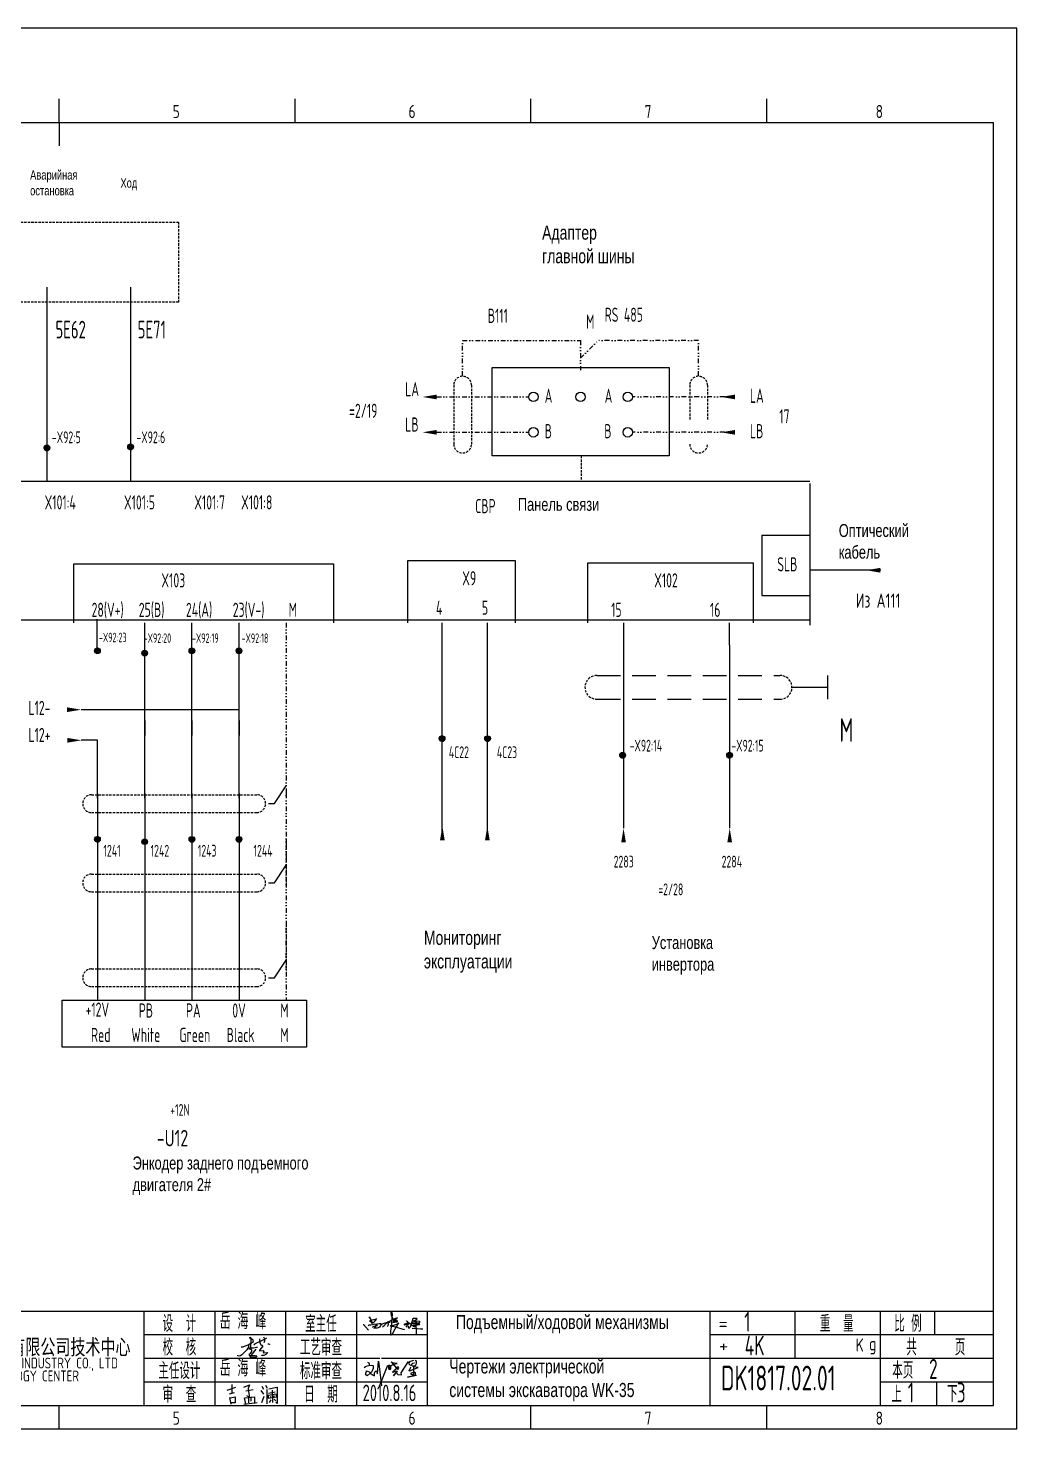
# Model space of a CAD drawing. Extents: x -2695 to 6320, y -2108 to 2608.
# Drawn here: x 688.6 to 898.2, y 120.6 to 417.6 of the extents above; entities that cross this region are included whole.
import ezdxf
from ezdxf.enums import TextEntityAlignment as Align

# ---------------------------------------------------------------- set-up
doc = ezdxf.new("R2010")
doc.units = 0
doc.header["$LTSCALE"] = 2
for name, pattern in [('DASHED2', [0.375, 0.25, -0.125]), ('DIVIDE', [1.25, 0.5, -0.25, 0, -0.25, 0, -0.25]), ('HIDDEN', [0.375, 0.25, -0.125])]:
    doc.linetypes.add(name, pattern=pattern)
doc.layers.get('0').update_dxf_attribs({"linetype": 'CONTINUOUS'})
for name, color, linetype in [('01', 7, 'CONTINUOUS'), ('11', 3, 'CONTINUOUS'), ('CONTINUOUS', 7, 'CONTINUOUS'), ('DASHED', 2, 'DASHED2'), ('DIVIDE', 1, 'DIVIDE')]:
    doc.layers.add(name, color=color, linetype=linetype)
doc.styles.add('ROMAN', font='ROMANC.shx', dxfattribs={"width": 0.7, "height": 0.7})
doc.styles.add('ROMANS', font='romans', dxfattribs={"width": 0.67, "bigfont": 'hzlib'})
doc.styles.get("Standard").update_dxf_attribs({"font": 'isocp.shx', "width": 0.707, "bigfont": 'dfst.shx'})

# ---------------------------------------------------------------- blocks, each defined once
blk = doc.blocks.new('A$C5BE500A0')
for p, q in [((15.3, 41.2), (22.2, 26.1)), ((15.3, 40.1), (15.3, 41.2)), ((15.4, 37.7), (15.3, 40.1)), ((15.4, 32.4), (21, 34.6)), ((15.5, 31.8), (15.4, 32.4)), ((21, 34.6), (24.5, 35.1)), ((24.5, 35.1), (28.2, 35.6)), ((29.4, 34), (26.8, 30.7)), ((28.2, 35.6), (30.2, 36.8)), ((30.2, 38), (29.4, 34)), ((30.2, 36.8), (30.2, 38)), ((59.1, 30.4), (64.7, 33.7)), ((64.4, 48.9), (64.5, 51.6)), ((65.3, 44.3), (64.4, 48.9)), ((64.5, 51.6), (65.9, 52.2)), ((67.1, 48.5), (64.5, 17.9)), ((64.7, 33.7), (72, 37.3)), ((67.5, 39.5), (65.3, 44.3)), ((65.9, 52.2), (66.5, 51.5)), ((66.5, 51.5), (67.1, 48.5)), ((70.3, 36.3), (67.5, 39.5)), ((69.9, 34.1), (69.7, 33.3)), ((69.7, 33.3), (71.9, 33.6)), ((74.6, 36.5), (69.9, 34.1)), ((73.8, 32.8), (70.3, 36.3)), ((71.9, 33.6), (75.3, 34.2)), ((72, 37.3), (77.8, 39)), ((77.7, 30.8), (73.8, 32.8)), ((79.7, 39.2), (74.6, 36.5)), ((76.7, 32.6), (74.8, 31.8)), ((75.3, 34.2), (77, 34.5)), ((77.7, 33.5), (76.7, 32.6)), ((77, 34.5), (78, 34.1)), ((78, 34.1), (77.7, 33.5)), ((77.8, 39), (79.7, 39.2)), ((117.4, 32.7), (112.9, 30.9)), ((113.3, 30.9), (114.4, 35)), ((114.4, 35), (115.4, 38.4)), ((115.4, 38.4), (118.1, 38.8)), ((122.1, 34.8), (117.4, 32.7)), ((118.1, 38.8), (123.3, 38.3)), ((124.7, 36.8), (122.1, 34.8)), ((123.3, 38.3), (124.7, 36.8)), ((0, 24.1), (1.5, 23.9)), ((1.5, 23.9), (12.6, 10.8)), ((11.6, 21), (13.8, 22.8)), ((13.8, 22.8), (17.9, 23.5)), ((19.1, 30.1), (15.5, 31.8)), ((17.9, 23.5), (26, 24.9)), ((22.2, 26.1), (19.1, 30.1)), ((22.6, 18.1), (23.6, 19.3)), ((23.7, 17.3), (22.6, 18.1)), ((23.3, 27.9), (23.1, 27.8)), ((25.3, 29.5), (23.3, 27.9)), ((23.6, 19.3), (25.8, 19.9)), ((26.1, 16.2), (24.9, 15)), ((26.8, 30.7), (25.3, 29.5)), ((25.8, 19.9), (29.2, 20.8)), ((26, 24.9), (36.8, 26.1)), ((28.4, 20), (26.1, 16.2)), ((29.4, 15.2), (28.2, 15.7)), ((29.5, 22.1), (28.4, 20)), ((29.2, 20.8), (33, 21.4)), ((32.4, 15.1), (29.4, 15.2)), ((30.2, 22.7), (29.5, 22.1)), ((31.6, 22.6), (30.2, 22.7)), ((32.8, 22.1), (31.6, 22.6)), ((35, 16.2), (32.4, 15.1)), ((33, 21.4), (32.8, 22.1)), ((37.6, 17.7), (35, 16.2)), ((36.8, 26.1), (40.9, 26)), ((39.7, 20.3), (37.6, 17.7)), ((40.8, 21.6), (39.7, 20.3)), ((40.2, 22.8), (44.3, 25.4)), ((41.7, 24.4), (40.8, 21.6)), ((40.9, 26), (41.7, 24.4)), ((44.3, 25.4), (50.6, 27.7)), ((44.7, 18.7), (49.1, 22.6)), ((49.1, 22.6), (54.4, 27.2)), ((50.6, 27.7), (56.2, 29.3)), ((54.4, 27.2), (59.1, 30.4)), ((56.8, 20.6), (55.9, 19.6)), ((56.2, 29.3), (60.8, 29.6)), ((56.7, 31.7), (57.4, 29.6)), ((57.6, 25), (56.8, 20.6)), ((57.4, 29.6), (57.6, 25)), ((60.8, 29.6), (62.2, 29.2)), ((66.6, 21), (62.5, 20.6)), ((62.5, 20.6), (75.7, 18.4)), ((64.5, 17.9), (63.3, 8.5)), ((63.3, 8.5), (63.5, 0.1)), ((63.5, 0.1), (64.3, 0)), ((64.3, 0), (67.5, 2.5)), ((69.8, 21.4), (66.6, 21)), ((67.5, 2.5), (73.8, 13.7)), ((68.3, 28.6), (72.6, 29.4)), ((69.3, 29), (68.3, 28.6)), ((72, 30.5), (69.3, 29)), ((76.7, 24.1), (69.8, 21.4)), ((74.8, 31.8), (72, 30.5)), ((72.6, 29.4), (78.2, 30.4)), ((73.8, 13.7), (77.7, 20)), ((75.7, 18.4), (81.9, 16.6)), ((79.9, 25.4), (76.7, 24.1)), ((80.1, 30.5), (77.7, 30.8)), ((77.7, 20), (81.2, 25.6)), ((78.2, 30.4), (80.1, 30.5)), ((82.1, 26.9), (79.9, 25.4)), ((81.2, 25.6), (82.1, 26.9)), ((81.9, 16.6), (87.3, 14.8)), ((87.3, 14.8), (91.3, 12.9)), ((91.3, 12.9), (94.8, 12.6)), ((94.5, 25.2), (94.9, 23.9)), ((94.8, 12.6), (95.8, 12.8)), ((94.9, 23.9), (95.3, 23)), ((95.3, 23), (95.8, 22.8)), ((95.8, 22.8), (97, 23.3)), ((97, 23.3), (97.8, 25.3)), ((98.5, 23.8), (97.4, 25.9)), ((97.8, 25.3), (100.8, 27)), ((101.1, 23.3), (98.5, 23.8)), ((99, 31.4), (100.1, 32)), ((100.7, 21.1), (99.2, 17.4)), ((99.2, 17.4), (101.9, 20.9)), ((100.1, 32), (101.1, 31.6)), ((102.1, 27.7), (100.7, 21.1)), ((100.8, 27), (103.5, 26.5)), ((101.1, 31.6), (102.1, 30.6)), ((103.3, 23.7), (101.1, 23.3)), ((101.9, 20.9), (103.1, 21.8)), ((102.1, 30.6), (102.1, 27.7)), ((103.1, 21.8), (103.7, 20.1)), ((104.7, 23.9), (103.3, 23.7)), ((103.5, 26.5), (104.5, 25.2)), ((103.7, 20.1), (103.9, 18.5)), ((103.9, 18.5), (105, 16.1)), ((104.2, 28.7), (108.3, 26.3)), ((104.5, 25.2), (104.7, 23.9)), ((105, 16.1), (106.4, 15.7)), ((106.4, 15.7), (107.7, 17.3)), ((107.7, 17.3), (110.9, 22.6)), ((108.3, 26.3), (115.7, 20.2)), ((110.9, 22.6), (113.3, 30.9)), ((111.7, 21.6), (125.7, 23.5)), ((115.4, 22.1), (111.7, 21.6)), ((112.9, 30.9), (112.3, 30.9)), ((112.9, 26.9), (127.4, 26.5)), ((124.7, 26.6), (112.9, 26.9)), ((113.4, 15.2), (124.8, 14.7)), ((122.5, 23.3), (115.4, 22.1)), ((115.7, 20.2), (118.5, 18.9)), ((116.7, 30.8), (120.9, 31.8)), ((118.5, 18.9), (120.8, 19.6)), ((120.8, 19.6), (121.1, 20.7)), ((120.9, 31.8), (124.1, 32)), ((121.7, 31.5), (122.2, 1.9)), ((123, 28.1), (121.7, 31.5)), ((126.4, 24.6), (122.5, 23.3)), ((128.2, 25.5), (123, 28.1)), ((124.1, 32), (129.1, 31.3)), ((128.1, 26.7), (124.7, 26.6)), ((124.8, 14.7), (132, 14.1)), ((125.7, 23.5), (130.1, 23.8)), ((127.4, 26.5), (126.4, 24.6)), ((130.2, 28.3), (128.1, 26.7)), ((130.5, 24.3), (128.2, 25.5)), ((129.1, 31.3), (130.7, 30.3)), ((130.1, 23.8), (130.5, 24.3)), ((130.7, 30.3), (130.2, 28.3)), ((132, 14.1), (137.3, 13.6))]:
    blk.add_line(p, q)
blk = doc.blocks.new('POINT1')
h = blk.add_hatch()
h.set_pattern_fill('ANGLE', color=256, scale=0.01, style=0)
h.set_pattern_definition([(0, (0, 0), (0, 0.06985), [0.0508, -0.01905]), (90, (0, 0), (-0.06985, 4e-18), [0.0508, -0.01905])])
h.paths.add_polyline_path([(-0.6, 0, 1), (0.6, 0, 1)])
blk.add_circle((0, 0), 0.6)
blk = doc.blocks.new('lf')
for points in [[(409.4, 317.6), (411.9, 317.6), (420.7, 320.5), (429.4, 326.1), (429, 328.4), (426.7, 330.1), (424.2, 331.3), (423.4, 332.6), (424.4, 333.4), (425, 330.7), (425, 327.4), (425, 324.7), (424.8, 321.8), (424.8, 320.3), (424.8, 318.7), (425, 314.7), (425, 313), (424.8, 313)], [(432.1, 320.3), (430.6, 321.6), (450.9, 331.7), (450.9, 332.2)], [(439.5, 330.9), (440, 324.5), (442, 320.7)], [(446.2, 333.8), (448.1, 330.5), (448.1, 326.7), (446.6, 323.8)], [(421.5, 320.1), (421.3, 317.6), (420, 315.1), (418.6, 312.6), (416.7, 310.5), (414.9, 308.5), (411.9, 305.6), (410.1, 304.1), (408, 302.6), (406.1, 302), (403.6, 302.6), (403.6, 303.5), (403.9, 303.5)], [(421.3, 316.2), (424.8, 315.9), (427.1, 316), (429.8, 316), (434.8, 316.8), (436, 316.8)], [(421.9, 314.1), (423.8, 314.1), (425.4, 313.7), (426, 313), (426.9, 312), (427.1, 312), (426.5, 310.5), (426.1, 309.5), (424.2, 306.6), (423.1, 305.4), (422.1, 304.5), (423.2, 303.3), (427.3, 303.1), (429.8, 303.1), (432.3, 302.9), (435.4, 302.7), (433.1, 299.9), (424.6, 299.5), (424, 300.4), (425.6, 303.3), (434.3, 313.5)], [(441.8, 320.7), (443.7, 320.1), (444.9, 317.6), (443.1, 315.5), (439.7, 311.8), (439.8, 310.6), (445.4, 311.2), (447, 310.3), (445.6, 307.4), (453.6, 308), (450.3, 304.7), (447, 303.3), (443.7, 303.1), (442.9, 303.7)], [(453.4, 322.4), (454.9, 322.2), (455.7, 321.8), (456.1, 321.6), (456.3, 321.4)]]:
    blk.add_lwpolyline(points)

msp = doc.modelspace()

# ---------------------------------------------------------------- linework, layer by layer
at = {"ltscale": 2}
for p, q in [((519.53, 321.53), (854.28, 321.53)), ((844.12, 310.11), (844.12, 297.33)), ((844.12, 310.11), (854.28, 310.11)), ((869.28, 302.67), (854.28, 302.67)), ((844.12, 297.33), (854.28, 297.33)), ((519.53, 292.16), (854.28, 292.16)), ((703.24, 285.5), (703.24, 292.32)), ((733.3, 273.11), (699.84, 273.11)), ((703.3, 266.62), (699.84, 266.62))]:
    msp.add_line(p, q, dxfattribs=at)
for p, q in [((773.16, 135.62), (833.16, 135.62)), ((730.78, 128.87), (732.59, 129.52)), ((731.3, 128.1), (732.33, 128.36)), ((731.56, 128.36), (731.56, 128.36)), ((731.79, 130.05), (731.79, 128.24)), ((734.34, 129.48), (735.5, 129.99)), ((734.34, 129.48), (734.34, 129.48)), ((734.72, 128.7), (736.28, 128.96)), ((735.5, 129.99), (735.24, 129.22)), ((735.24, 129.22), (735.24, 128.96)), ((735.24, 128.96), (735.5, 127.4)), ((737.92, 128.76), (738.46, 128.03)), ((738.1, 129.7), (738.46, 129.07)), ((738.92, 129.91), (739.28, 129.28)), ((739.16, 128.97), (739.16, 125.97)), ((739.47, 127.82), (739.5, 127.13)), ((741.16, 128.03), (739.5, 127.7)), ((739.53, 128.19), (740.95, 128.49)), ((739.62, 129.13), (741.32, 129.49)), ((740.31, 128.82), (740.41, 126.22)), ((741.29, 127.43), (741.16, 128.03)), ((741.32, 129.49), (741.35, 129.49)), ((741.35, 129.49), (741.35, 126.03)), ((731.3, 127.32), (731.56, 125.9)), ((731.43, 127.19), (732.46, 127.45)), ((732.46, 126.16), (731.43, 126.16)), ((732.46, 127.45), (732.46, 126.16)), ((734.35, 125.85), (737.11, 126.21)), ((734.41, 127.19), (734.67, 125.9)), ((734.54, 127.19), (736.61, 127.45)), ((735.5, 127.4), (734.98, 127.66)), ((735.31, 127.19), (735.31, 126.16)), ((735.83, 127.32), (735.83, 126.54)), ((736.61, 127.45), (736.61, 126.03)), ((738.1, 126.22), (738.62, 127.55)), ((739.5, 127.13), (741.29, 127.43)), ((740.05, 126.78), (739.71, 126.27)), ((739.92, 127.52), (740.1, 127.37)), ((740.74, 127.7), (740.56, 127.37)), ((740.73, 126.95), (741.07, 126.61)), ((741.35, 126.03), (741.07, 126.34))]:
    msp.add_line(p, q)
at = {"color": 3}
for points in [[(696.84, 273.61), (696.84, 272.61), (699.84, 273.11)], [(696.9, 267.12), (696.9, 266.12), (699.9, 266.62)]]:
    msp.add_solid(points, dxfattribs=at)
at = {"layer": '01', "linetype": 'Continuous', "ltscale": 2}
for p, q in [((692.59, 362.71), (692.59, 321.51)), ((710.31, 362.71), (710.31, 321.51)), ((769.08, 304.72), (791.83, 304.72)), ((769.08, 291.53), (769.08, 304.72)), ((791.83, 304.72), (791.83, 291.53)), ((807.25, 304.26), (842.25, 304.26)), ((807.25, 291.53), (807.25, 304.26)), ((842.25, 304.26), (842.25, 291.53)), ((814.75, 291.53), (814.75, 247.96)), ((837.25, 286.76), (837.25, 291.53))]:
    msp.add_line(p, q, dxfattribs=at)
at = {"layer": '01', "linetype": 'HIDDEN'}
msp.add_line((805.8, 326.91), (805.8, 321.76), dxfattribs=at)
at = {"layer": 'CONTINUOUS', "color": 3}
for p, q in [((898.16, 417.62), (478.16, 417.62)), ((898.16, 120.62), (898.16, 417.62)), ((478.16, 120.62), (898.16, 120.62))]:
    msp.add_line(p, q, dxfattribs=at)
at = {"layer": 'CONTINUOUS'}
for p, q in [((695.16, 397.62), (695.16, 402.62)), ((498.16, 397.62), (893.16, 397.62)), ((695.16, 397.62), (695.16, 392.62)), ((893.16, 125.62), (893.16, 397.62)), ((786.93, 345.66), (824.43, 345.66)), ((786.93, 326.91), (786.93, 345.66)), ((824.43, 345.66), (824.43, 326.91)), ((824.43, 326.91), (786.93, 326.91)), ((854.28, 321.05), (854.28, 291.05)), ((837.25, 286.76), (837.25, 247.96)), ((857.98, 280.35), (857.98, 275.35)), ((850.48, 277.85), (857.98, 277.85)), ((880.66, 145.62), (880.66, 140.62)), ((759.82, 133.64), (760.08, 133.85)), ((759.82, 133.64), (760.08, 133.85)), ((759.82, 133.64), (760.08, 133.85)), ((759.82, 133.64), (760.08, 133.85)), ((760.08, 133.85), (760.43, 134)), ((760.08, 133.85), (760.43, 134)), ((760.08, 133.85), (760.43, 134)), ((760.08, 133.85), (760.43, 134)), ((760.43, 134), (760.79, 134.1)), ((760.43, 134), (760.79, 134.1)), ((760.43, 134), (760.79, 134.1)), ((760.43, 134), (760.79, 134.1)), ((760.49, 134.82), (760.84, 134.61)), ((760.49, 134.82), (760.84, 134.61)), ((760.49, 134.82), (760.84, 134.61)), ((760.49, 134.82), (760.84, 134.61)), ((760.79, 134.1), (761.3, 134.15)), ((760.79, 134.1), (761.3, 134.15)), ((760.79, 134.1), (761.3, 134.15)), ((760.79, 134.1), (761.3, 134.15)), ((760.84, 134.61), (760.89, 134.46)), ((760.84, 134.61), (760.89, 134.46)), ((760.84, 134.61), (760.89, 134.46)), ((760.84, 134.61), (760.89, 134.46)), ((760.89, 134.46), (760.89, 134.15)), ((760.89, 134.46), (760.89, 134.15)), ((760.89, 134.46), (760.89, 134.15)), ((760.89, 134.46), (760.89, 134.15)), ((761.3, 134.15), (761.71, 134.05)), ((761.3, 134.15), (761.71, 134.05)), ((761.3, 134.15), (761.71, 134.05)), ((761.3, 134.15), (761.71, 134.05)), ((761.71, 134.05), (761.71, 133.85)), ((761.71, 134.05), (761.71, 133.85)), ((761.71, 134.05), (761.71, 133.85)), ((761.71, 134.05), (761.71, 133.85)), ((761.71, 133.85), (761.71, 133.44)), ((761.71, 133.85), (761.71, 133.44)), ((761.71, 133.85), (761.71, 133.44)), ((761.71, 133.85), (761.71, 133.44)), ((762.63, 132.32), (762.88, 134.97)), ((762.63, 132.32), (762.88, 134.97)), ((762.63, 132.32), (762.88, 134.97)), ((762.63, 132.32), (762.88, 134.97)), ((762.88, 134.97), (763.5, 129.77)), ((762.88, 134.97), (763.5, 129.77)), ((762.88, 134.97), (763.5, 129.77)), ((762.88, 134.97), (763.5, 129.77)), ((763.04, 129.72), (764.83, 134.13)), ((763.04, 129.72), (764.83, 134.13)), ((763.04, 129.72), (764.83, 134.13)), ((763.04, 129.72), (764.83, 134.13)), ((764.87, 134.06), (764.98, 133.58)), ((764.87, 134.06), (764.98, 133.58)), ((764.87, 134.06), (764.98, 133.58)), ((764.87, 134.06), (764.98, 133.58)), ((764.98, 134.06), (765.13, 134.17)), ((764.98, 134.06), (765.13, 134.17)), ((764.98, 134.06), (765.13, 134.17)), ((764.98, 134.06), (765.13, 134.17)), ((765.09, 133.25), (764.98, 134.06)), ((765.09, 133.25), (764.98, 134.06)), ((765.09, 133.25), (764.98, 134.06)), ((765.09, 133.25), (764.98, 134.06)), ((765.13, 134.17), (765.27, 134.17)), ((765.13, 134.17), (765.27, 134.17)), ((765.13, 134.17), (765.27, 134.17)), ((765.13, 134.17), (765.27, 134.17)), ((765.2, 133.47), (765.24, 133.73)), ((765.2, 133.47), (765.24, 133.73)), ((765.2, 133.47), (765.24, 133.73)), ((765.2, 133.47), (765.24, 133.73)), ((765.24, 133.73), (765.31, 133.91)), ((765.24, 133.73), (765.31, 133.91)), ((765.24, 133.73), (765.31, 133.91)), ((765.24, 133.73), (765.31, 133.91)), ((765.27, 134.17), (765.42, 133.84)), ((765.27, 134.17), (765.42, 133.84)), ((765.27, 134.17), (765.42, 133.84)), ((765.27, 134.17), (765.42, 133.84)), ((765.31, 133.91), (765.57, 134.09)), ((765.31, 133.91), (765.57, 134.09)), ((765.31, 133.91), (765.57, 134.09)), ((765.31, 133.91), (765.57, 134.09)), ((765.42, 133.84), (765.42, 133.47)), ((765.42, 133.84), (765.42, 133.47)), ((765.42, 133.84), (765.42, 133.47)), ((765.42, 133.84), (765.42, 133.47)), ((765.53, 134.83), (766.67, 133.54)), ((765.72, 134.61), (765.53, 134.83)), ((765.53, 134.83), (766.67, 133.54)), ((765.72, 134.61), (765.53, 134.83)), ((765.53, 134.83), (766.67, 133.54)), ((765.72, 134.61), (765.53, 134.83)), ((765.53, 134.83), (766.67, 133.54)), ((765.72, 134.61), (765.53, 134.83)), ((765.57, 134.09), (765.97, 134.28)), ((765.57, 134.09), (765.97, 134.28)), ((765.57, 134.09), (765.97, 134.28)), ((765.57, 134.09), (765.97, 134.28)), ((766.82, 134.53), (765.72, 134.61)), ((766.82, 134.53), (765.72, 134.61)), ((766.82, 134.53), (765.72, 134.61)), ((766.82, 134.53), (765.72, 134.61)), ((765.97, 134.28), (766.49, 134.42)), ((765.97, 134.28), (766.49, 134.42)), ((765.97, 134.28), (766.49, 134.42)), ((765.97, 134.28), (766.49, 134.42)), ((766.78, 133.73), (766.34, 133.18)), ((766.78, 133.73), (766.34, 133.18)), ((766.78, 133.73), (766.34, 133.18)), ((766.78, 133.73), (766.34, 133.18)), ((766.49, 134.42), (766.82, 134.53)), ((766.49, 134.42), (766.82, 134.53)), ((766.49, 134.42), (766.82, 134.53)), ((766.49, 134.42), (766.82, 134.53)), ((767.04, 133.8), (766.78, 133.73)), ((767.04, 133.8), (766.78, 133.73)), ((767.04, 133.8), (766.78, 133.73)), ((767.04, 133.8), (766.78, 133.73)), ((767.15, 133.54), (767.04, 133.8)), ((767.15, 133.54), (767.04, 133.8)), ((767.15, 133.54), (767.04, 133.8)), ((767.15, 133.54), (767.04, 133.8)), ((767.69, 132.53), (769.2, 134.91)), ((767.69, 132.53), (769.2, 134.91)), ((767.69, 132.53), (769.2, 134.91)), ((767.69, 132.53), (769.2, 134.91)), ((769.18, 134.84), (769.31, 134.41)), ((769.18, 134.84), (769.31, 134.41)), ((769.18, 134.84), (769.31, 134.41)), ((769.18, 134.84), (769.31, 134.41)), ((769.28, 134.58), (769.64, 135)), ((769.28, 134.58), (769.64, 135)), ((769.28, 134.58), (769.64, 135)), ((769.28, 134.58), (769.64, 135)), ((769.31, 134.41), (769.54, 134.15)), ((769.31, 134.41), (769.54, 134.15)), ((769.31, 134.41), (769.54, 134.15)), ((769.31, 134.41), (769.54, 134.15)), ((769.54, 134.15), (769.67, 134.12)), ((769.54, 134.15), (769.67, 134.12)), ((769.54, 134.15), (769.67, 134.12)), ((769.54, 134.15), (769.67, 134.12)), ((769.64, 135), (769.94, 135.1)), ((769.64, 135), (769.94, 135.1)), ((769.64, 135), (769.94, 135.1)), ((769.64, 135), (769.94, 135.1)), ((769.74, 133.76), (769.64, 133.63)), ((769.74, 133.76), (769.64, 133.63)), ((769.74, 133.76), (769.64, 133.63)), ((769.74, 133.76), (769.64, 133.63)), ((769.87, 134.15), (769.94, 134.38)), ((769.87, 134.15), (769.94, 134.38)), ((769.87, 134.15), (769.94, 134.38)), ((769.87, 134.15), (769.94, 134.38)), ((770.07, 133.92), (769.87, 134.15)), ((770.07, 133.92), (769.87, 134.15)), ((770.07, 133.92), (769.87, 134.15)), ((770.07, 133.92), (769.87, 134.15)), ((769.94, 135.1), (770.33, 135.2)), ((769.94, 135.1), (770.33, 135.2)), ((769.94, 135.1), (770.33, 135.2)), ((769.94, 135.1), (770.33, 135.2)), ((769.94, 134.38), (770.13, 134.54)), ((769.94, 134.38), (770.13, 134.54)), ((769.94, 134.38), (770.13, 134.54)), ((769.94, 134.38), (770.13, 134.54)), ((770.49, 133.96), (770.07, 133.92)), ((770.49, 133.96), (770.07, 133.92)), ((770.49, 133.96), (770.07, 133.92)), ((770.49, 133.96), (770.07, 133.92)), ((770.13, 134.54), (770.39, 134.61)), ((770.13, 134.54), (770.39, 134.61)), ((770.13, 134.54), (770.39, 134.61)), ((770.13, 134.54), (770.39, 134.61)), ((770.26, 133.83), (770.29, 133.47)), ((771.24, 133.63), (770.26, 133.83)), ((770.26, 133.83), (770.29, 133.47)), ((771.24, 133.63), (770.26, 133.83)), ((770.26, 133.83), (770.29, 133.47)), ((771.24, 133.63), (770.26, 133.83)), ((770.26, 133.83), (770.29, 133.47)), ((771.24, 133.63), (770.26, 133.83)), ((770.39, 134.61), (770.49, 134.64)), ((770.39, 134.61), (770.49, 134.64)), ((770.39, 134.61), (770.49, 134.64)), ((770.39, 134.61), (770.49, 134.64)), ((770.75, 134.22), (770.49, 133.96)), ((770.75, 134.22), (770.49, 133.96)), ((770.75, 134.22), (770.49, 133.96)), ((770.75, 134.22), (770.49, 133.96)), ((770.59, 135.2), (770.82, 135.07)), ((770.59, 135.2), (770.82, 135.07)), ((770.59, 135.2), (770.82, 135.07)), ((770.59, 135.2), (770.82, 135.07)), ((770.85, 134.68), (770.75, 134.22)), ((770.85, 134.68), (770.75, 134.22)), ((770.85, 134.68), (770.75, 134.22)), ((770.85, 134.68), (770.75, 134.22)), ((770.82, 135.07), (770.85, 134.68)), ((770.82, 135.07), (770.85, 134.68)), ((770.82, 135.07), (770.85, 134.68)), ((770.82, 135.07), (770.85, 134.68)), ((760.18, 132.42), (760.28, 132.78)), ((760.18, 132.42), (760.28, 132.78)), ((760.18, 132.42), (760.28, 132.78)), ((760.18, 132.42), (760.28, 132.78)), ((760.18, 132.12), (760.18, 132.42)), ((760.18, 132.12), (760.18, 132.42)), ((760.18, 132.12), (760.18, 132.42)), ((760.18, 132.12), (760.18, 132.42)), ((760.43, 131.86), (760.18, 132.12)), ((760.43, 131.86), (760.18, 132.12)), ((760.43, 131.86), (760.18, 132.12)), ((760.43, 131.86), (760.18, 132.12)), ((760.28, 132.78), (760.33, 132.93)), ((760.28, 132.78), (760.33, 132.93)), ((760.28, 132.78), (760.33, 132.93)), ((760.28, 132.78), (760.33, 132.93)), ((760.33, 132.93), (760.54, 132.88)), ((760.33, 132.93), (760.54, 132.88)), ((760.33, 132.93), (760.54, 132.88)), ((760.33, 132.93), (760.54, 132.88)), ((761.1, 132.42), (760.43, 131.86)), ((761.1, 132.42), (760.43, 131.86)), ((761.1, 132.42), (760.43, 131.86)), ((761.1, 132.42), (760.43, 131.86)), ((760.54, 132.88), (760.89, 132.73)), ((760.54, 132.88), (760.89, 132.73)), ((760.54, 132.88), (760.89, 132.73)), ((760.54, 132.88), (760.89, 132.73)), ((760.89, 132.73), (761.25, 132.37)), ((760.89, 132.73), (761.25, 132.37)), ((760.89, 132.73), (761.25, 132.37)), ((760.89, 132.73), (761.25, 132.37)), ((761.4, 132.68), (761.1, 132.42)), ((761.4, 132.68), (761.1, 132.42)), ((761.4, 132.68), (761.1, 132.42)), ((761.4, 132.68), (761.1, 132.42)), ((761.25, 132.37), (761.56, 132.12)), ((761.25, 132.37), (761.56, 132.12)), ((761.25, 132.37), (761.56, 132.12)), ((761.25, 132.37), (761.56, 132.12)), ((761.61, 133.08), (761.4, 132.68)), ((761.61, 133.08), (761.4, 132.68)), ((761.61, 133.08), (761.4, 132.68)), ((761.61, 133.08), (761.4, 132.68)), ((761.56, 132.12), (761.71, 132.01)), ((761.56, 132.12), (761.71, 132.01)), ((761.56, 132.12), (761.71, 132.01)), ((761.56, 132.12), (761.71, 132.01)), ((761.71, 133.44), (761.61, 133.08)), ((761.71, 133.44), (761.61, 133.08)), ((761.71, 133.44), (761.61, 133.08)), ((761.71, 133.44), (761.61, 133.08)), ((761.71, 132.01), (762.02, 131.91)), ((761.71, 132.01), (762.02, 131.91)), ((761.71, 132.01), (762.02, 131.91)), ((761.71, 132.01), (762.02, 131.91)), ((762.02, 132.52), (762.17, 132.78)), ((762.02, 132.52), (762.17, 132.78)), ((762.02, 132.52), (762.17, 132.78)), ((762.02, 132.52), (762.17, 132.78)), ((762.02, 131.91), (762.02, 132.52)), ((762.02, 131.91), (762.02, 132.52)), ((762.02, 131.91), (762.02, 132.52)), ((762.02, 131.91), (762.02, 132.52)), ((762.17, 132.78), (762.37, 132.98)), ((762.17, 132.78), (762.37, 132.98)), ((762.17, 132.78), (762.37, 132.98)), ((762.17, 132.78), (762.37, 132.98)), ((762.37, 132.98), (762.42, 132.88)), ((762.37, 132.98), (762.42, 132.88)), ((762.37, 132.98), (762.42, 132.88)), ((762.37, 132.98), (762.42, 132.88)), ((762.42, 132.88), (762.58, 132.52)), ((762.42, 132.88), (762.58, 132.52)), ((762.42, 132.88), (762.58, 132.52)), ((762.42, 132.88), (762.58, 132.52)), ((762.58, 132.52), (762.58, 132.42)), ((762.58, 132.52), (762.58, 132.42)), ((762.58, 132.52), (762.58, 132.42)), ((762.58, 132.52), (762.58, 132.42)), ((762.58, 132.42), (762.63, 132.32)), ((762.58, 132.42), (762.63, 132.32)), ((762.58, 132.42), (762.63, 132.32)), ((762.58, 132.42), (762.63, 132.32)), ((764.98, 133.58), (765.09, 133.25)), ((764.98, 133.58), (765.09, 133.25)), ((764.98, 133.58), (765.09, 133.25)), ((764.98, 133.58), (765.09, 133.25)), ((765.24, 133.21), (765.2, 133.47)), ((765.24, 133.21), (765.2, 133.47)), ((765.24, 133.21), (765.2, 133.47)), ((765.24, 133.21), (765.2, 133.47)), ((765.35, 133.14), (765.24, 133.21)), ((765.35, 133.14), (765.24, 133.21)), ((765.35, 133.14), (765.24, 133.21)), ((765.35, 133.14), (765.24, 133.21)), ((765.42, 133.47), (765.35, 133.14)), ((765.42, 133.47), (765.35, 133.14)), ((765.42, 133.47), (765.35, 133.14)), ((765.42, 133.47), (765.35, 133.14)), ((766.05, 132.88), (765.83, 132.66)), ((766.05, 132.88), (765.83, 132.66)), ((766.05, 132.88), (765.83, 132.66)), ((766.05, 132.88), (765.83, 132.66)), ((765.83, 132.66), (765.94, 132.7)), ((765.83, 132.66), (765.94, 132.7)), ((765.83, 132.66), (765.94, 132.7)), ((765.83, 132.66), (765.94, 132.7)), ((765.94, 132.7), (766.63, 132.92)), ((765.94, 132.7), (766.63, 132.92)), ((765.94, 132.7), (766.63, 132.92)), ((765.94, 132.7), (766.63, 132.92)), ((766.01, 131.89), (766.6, 132.59)), ((766.01, 131.89), (766.6, 132.59)), ((766.01, 131.89), (766.6, 132.59)), ((766.01, 131.89), (766.6, 132.59)), ((766.45, 132.44), (766.01, 131.89)), ((766.45, 132.44), (766.01, 131.89)), ((766.45, 132.44), (766.01, 131.89)), ((766.45, 132.44), (766.01, 131.89)), ((766.34, 133.18), (766.05, 132.88)), ((766.34, 133.18), (766.05, 132.88)), ((766.34, 133.18), (766.05, 132.88)), ((766.34, 133.18), (766.05, 132.88)), ((766.82, 132.88), (766.45, 132.44)), ((766.82, 132.88), (766.45, 132.44)), ((766.82, 132.88), (766.45, 132.44)), ((766.82, 132.88), (766.45, 132.44)), ((766.6, 132.59), (766.67, 132.59)), ((766.6, 132.59), (766.67, 132.59)), ((766.6, 132.59), (766.67, 132.59)), ((766.6, 132.59), (766.67, 132.59)), ((766.63, 132.92), (766.78, 132.88)), ((766.63, 132.92), (766.78, 132.88)), ((766.63, 132.92), (766.78, 132.88)), ((766.63, 132.92), (766.78, 132.88)), ((766.67, 133.54), (767, 133.29)), ((766.67, 133.54), (767, 133.29)), ((766.67, 133.54), (767, 133.29)), ((766.67, 133.54), (767, 133.29)), ((766.67, 132.59), (766.78, 132.33)), ((766.67, 132.59), (766.78, 132.33)), ((766.67, 132.59), (766.78, 132.33)), ((766.67, 132.59), (766.78, 132.33)), ((766.78, 132.88), (766.82, 132.88)), ((766.78, 132.88), (766.82, 132.88)), ((766.78, 132.88), (766.82, 132.88)), ((766.78, 132.88), (766.82, 132.88)), ((766.78, 132.33), (766.96, 132.18)), ((766.78, 132.33), (766.96, 132.18)), ((766.78, 132.33), (766.96, 132.18)), ((766.78, 132.33), (766.96, 132.18)), ((766.96, 132.18), (767.74, 132.11)), ((766.96, 132.18), (767.74, 132.11)), ((766.96, 132.18), (767.74, 132.11)), ((766.96, 132.18), (767.74, 132.11)), ((767, 133.29), (767.15, 133.54)), ((767, 133.29), (767.15, 133.54)), ((767, 133.29), (767.15, 133.54)), ((767, 133.29), (767.15, 133.54)), ((767.75, 132.12), (767.69, 132.53)), ((767.75, 132.12), (767.69, 132.53)), ((767.75, 132.12), (767.69, 132.53)), ((767.75, 132.12), (767.69, 132.53)), ((769.02, 131.61), (770.88, 132)), ((769.02, 131.61), (770.88, 132)), ((769.02, 131.61), (770.88, 132)), ((769.02, 131.61), (770.88, 132)), ((770.36, 131.9), (769.02, 131.61)), ((770.36, 131.9), (769.02, 131.61)), ((770.36, 131.9), (769.02, 131.61)), ((770.36, 131.9), (769.02, 131.61)), ((769.48, 133.3), (769.28, 133.01)), ((769.48, 133.3), (769.28, 133.01)), ((769.48, 133.3), (769.28, 133.01)), ((769.48, 133.3), (769.28, 133.01)), ((769.28, 133.01), (769.38, 132.95)), ((769.28, 133.01), (769.38, 132.95)), ((769.28, 133.01), (769.38, 132.95)), ((769.28, 133.01), (769.38, 132.95)), ((769.38, 132.95), (769.74, 133.01)), ((769.38, 132.95), (769.74, 133.01)), ((769.38, 132.95), (769.74, 133.01)), ((769.38, 132.95), (769.74, 133.01)), ((769.64, 133.63), (769.48, 133.3)), ((769.64, 133.63), (769.48, 133.3)), ((769.64, 133.63), (769.48, 133.3)), ((769.64, 133.63), (769.48, 133.3)), ((769.71, 132.26), (769.94, 132.55)), ((769.71, 132.26), (769.94, 132.55)), ((769.71, 132.26), (769.94, 132.55)), ((769.71, 132.26), (769.94, 132.55)), ((770.23, 132.03), (769.71, 132.26)), ((770.23, 132.03), (769.71, 132.26)), ((770.23, 132.03), (769.71, 132.26)), ((770.23, 132.03), (769.71, 132.26)), ((769.74, 133.01), (770.26, 133.27)), ((769.74, 133.01), (770.26, 133.27)), ((769.74, 133.01), (770.26, 133.27)), ((769.74, 133.01), (770.26, 133.27)), ((769.94, 132.55), (770.42, 132.75)), ((769.94, 132.55), (770.42, 132.75)), ((769.94, 132.55), (770.42, 132.75)), ((769.94, 132.55), (770.42, 132.75)), ((770.26, 132.49), (770.23, 132.03)), ((770.26, 132.49), (770.23, 132.03)), ((770.26, 132.49), (770.23, 132.03)), ((770.26, 132.49), (770.23, 132.03)), ((770.26, 133.27), (770.72, 133.47)), ((770.29, 133.47), (770.26, 132.98)), ((770.26, 133.27), (770.72, 133.47)), ((770.29, 133.47), (770.26, 132.98)), ((770.26, 133.27), (770.72, 133.47)), ((770.29, 133.47), (770.26, 132.98)), ((770.26, 133.27), (770.72, 133.47)), ((770.29, 133.47), (770.26, 132.98)), ((770.26, 132.98), (770.26, 132.49)), ((770.26, 132.98), (770.26, 132.49)), ((770.26, 132.98), (770.26, 132.49)), ((770.26, 132.98), (770.26, 132.49)), ((770.59, 132.13), (770.36, 131.9)), ((770.59, 132.13), (770.36, 131.9)), ((770.59, 132.13), (770.36, 131.9)), ((770.59, 132.13), (770.36, 131.9)), ((770.42, 132.75), (770.62, 132.62)), ((770.42, 132.75), (770.62, 132.62)), ((770.42, 132.75), (770.62, 132.62)), ((770.42, 132.75), (770.62, 132.62)), ((770.62, 132.62), (770.59, 132.13)), ((770.62, 132.62), (770.59, 132.13)), ((770.62, 132.62), (770.59, 132.13)), ((770.62, 132.62), (770.59, 132.13)), ((770.72, 133.47), (771.24, 133.63)), ((770.72, 133.47), (771.24, 133.63)), ((770.72, 133.47), (771.24, 133.63)), ((770.72, 133.47), (771.24, 133.63)), ((881.16, 125.62), (881.16, 130.62)), ((498.16, 125.62), (893.16, 125.62)), ((695.16, 120.62), (695.16, 125.62)), ((713.16, 125.62), (773.16, 125.62))]:
    msp.add_line(p, q, dxfattribs=at)
at = {"layer": 'CONTINUOUS', "linetype": 'Continuous'}
for p, q in [((745.16, 397.62), (745.16, 402.62)), ((795.16, 397.62), (795.16, 402.62)), ((845.16, 397.62), (845.16, 402.62)), ((498.16, 145.62), (893.16, 145.62)), ((713.16, 125.62), (713.16, 145.62)), ((728.16, 145.62), (728.16, 125.62)), ((743.16, 145.62), (743.16, 125.62)), ((758.16, 145.62), (758.16, 125.62)), ((773.16, 145.62), (773.16, 125.62)), ((833.16, 125.62), (833.16, 145.62)), ((851.06, 145.62), (851.06, 135.62)), ((869.16, 145.62), (869.16, 125.62)), ((713.16, 140.62), (763.16, 140.62)), ((763.16, 140.62), (773.16, 140.62)), ((763.16, 140.62), (773.16, 140.62)), ((833.16, 140.62), (893.16, 140.62)), ((713.16, 135.62), (763.16, 135.62)), ((763.49, 135.62), (773.16, 135.62)), ((833.16, 135.62), (893.16, 135.62)), ((713.16, 130.62), (763.16, 130.62)), ((763.16, 130.62), (773.16, 130.62)), ((869.16, 130.62), (893.16, 130.62)), ((745.16, 120.62), (745.16, 125.62)), ((795.16, 120.62), (795.16, 125.62)), ((845.16, 120.62), (845.16, 125.62))]:
    msp.add_line(p, q, dxfattribs=at)
at = {"layer": 'CONTINUOUS', "color": 7}
for p, q in [((698.3, 304.03), (753.3, 304.03)), ((698.3, 291.53), (698.3, 304.03)), ((753.3, 304.03), (753.3, 291.53)), ((713.3, 254.32), (713.3, 291.53)), ((723.3, 254.32), (723.3, 291.53)), ((733.3, 254.32), (733.3, 291.53)), ((776.33, 245.53), (776.33, 291.53)), ((785.97, 245.53), (785.97, 291.53)), ((713.3, 270.81), (713.3, 267.62)), ((723.3, 270.81), (723.3, 267.62)), ((733.3, 270.81), (733.3, 267.62)), ((703.3, 254.32), (703.3, 266.62)), ((703.3, 254.32), (703.3, 266.54)), ((713.3, 254.32), (713.3, 266.54)), ((723.3, 254.32), (723.3, 266.54)), ((733.3, 254.32), (733.3, 266.54)), ((776.33, 260.72), (776.33, 266.72)), ((785.97, 260.72), (785.97, 266.72)), ((740.8, 253.19), (743.3, 256.94)), ((703.3, 255.32), (703.3, 211.55)), ((713.3, 255.32), (713.3, 211.55)), ((723.3, 255.32), (723.3, 211.55)), ((733.3, 255.32), (733.3, 211.55)), ((739.55, 253.19), (740.8, 253.19)), ((703.3, 245.63), (703.3, 235.38)), ((713.3, 245.63), (713.3, 235.38)), ((723.3, 245.63), (723.3, 235.38)), ((733.3, 245.63), (733.3, 235.38)), ((740.8, 236.38), (743.3, 240.13)), ((739.55, 236.38), (740.8, 236.38)), ((703.3, 228.06), (703.3, 217.81)), ((713.3, 228.06), (713.3, 217.81)), ((723.3, 228.06), (723.3, 217.81)), ((733.3, 228.06), (733.3, 217.81)), ((740.8, 216.29), (743.3, 220.04)), ((739.55, 216.29), (740.8, 216.29)), ((695.8, 211.55), (747.59, 211.55)), ((695.8, 201.55), (695.8, 211.55)), ((747.59, 211.55), (747.59, 201.55)), ((747.59, 201.55), (695.8, 201.55))]:
    msp.add_line(p, q, dxfattribs=at)
at = {"layer": 'CONTINUOUS'}
for centre in [(795.68, 339.41), (805.68, 339.41), (815.68, 339.41), (795.68, 331.91), (815.68, 331.91)]:
    msp.add_circle(centre, 1, dxfattribs=at)
at = {"layer": 'DASHED'}
for p, q in [((778.8, 341.91), (778.8, 329.41)), ((782.55, 341.91), (782.55, 329.41)), ((828.8, 341.91), (828.8, 334.41)), ((832.55, 341.91), (832.55, 334.41))]:
    msp.add_line(p, q, dxfattribs=at)
at = {"layer": 'DASHED', "ltscale": 10}
for p, q in [((809.11, 280.35), (847.98, 280.35)), ((809.11, 275.35), (847.98, 275.35))]:
    msp.add_line(p, q, dxfattribs=at)
at = {"layer": 'DASHED', "color": 7, "linetype": 'DASHED2'}
for p, q in [((702.05, 255.07), (737.05, 255.07)), ((702.05, 251.32), (737.05, 251.32)), ((702.05, 238.26), (737.05, 238.26)), ((702.05, 234.51), (737.05, 234.51)), ((702.05, 218.17), (737.05, 218.17)), ((702.05, 214.42), (737.05, 214.42))]:
    msp.add_line(p, q, dxfattribs=at)
at = {"layer": 'DASHED', "color": 0}
msp.add_lwpolyline([(648.78, 376.48), (720.48, 376.48), (720.48, 359.53), (648.78, 359.53)], close=True, dxfattribs=at)
at = {"layer": 'DASHED'}
for centre, radius, start, end in [((780.68, 341.91), 1.88, 0, 180), ((830.68, 341.91), 1.88, 0, 180), ((780.68, 329.41), 1.88, 180, 0), ((830.68, 329.41), 1.88, 180, 0), ((809.11, 277.85), 2.5, 90, 270), ((847.98, 277.85), 2.5, 270, 90)]:
    msp.add_arc(centre, radius, start, end, dxfattribs=at)
at = {"layer": 'DASHED', "color": 7, "linetype": 'DASHED2'}
for centre, start, end in [((702.05, 253.19), 90, 270), ((737.05, 253.19), 270, 90), ((702.05, 236.38), 90, 270), ((737.05, 236.38), 270, 90), ((702.05, 216.29), 90, 270), ((737.05, 216.29), 270, 90)]:
    msp.add_arc(centre, 1.88, start, end, dxfattribs=at)
at = {"layer": 'DIVIDE'}
for p, q in [((780.68, 351.37), (805.68, 351.37)), ((780.68, 343.87), (780.68, 351.37)), ((805.68, 347.62), (809.43, 351.37)), ((805.68, 351.37), (805.68, 345.12)), ((830.68, 351.37), (809.43, 351.37)), ((830.68, 343.87), (830.68, 351.37))]:
    msp.add_line(p, q, dxfattribs=at)
at = {"layer": 'DIVIDE', "color": 6}
for p, q in [((775.18, 339.41), (794.68, 339.41)), ((836.18, 339.41), (816.68, 339.41)), ((775.18, 331.91), (794.68, 331.91)), ((836.18, 331.91), (816.68, 331.91))]:
    msp.add_line(p, q, dxfattribs=at)
at = {"layer": 'DIVIDE', "color": 7}
for p, q in [((743.3, 291.53), (743.3, 254.32)), ((743.3, 255.32), (743.3, 211.55)), ((743.3, 245.63), (743.3, 235.38)), ((743.3, 228.06), (743.3, 217.81))]:
    msp.add_line(p, q, dxfattribs=at)
at = {"layer": 'DIVIDE', "color": 6}
for points in [[(775.18, 338.91), (775.18, 339.91), (772.18, 339.41)], [(838.43, 338.91), (838.43, 339.91), (835.43, 339.41)], [(775.18, 331.41), (775.18, 332.41), (772.18, 331.91)], [(838.43, 331.41), (838.43, 332.41), (835.43, 331.91)], [(869.23, 302.17), (869.23, 303.17), (866.23, 302.67)], [(775.89, 245.42), (776.89, 245.42), (776.39, 248.42)], [(785.42, 245.42), (786.42, 245.42), (785.92, 248.42)], [(814.29, 244.96), (815.29, 244.96), (814.79, 247.96)], [(836.78, 244.96), (837.78, 244.96), (837.28, 247.96)]]:
    msp.add_solid(points, dxfattribs=at)

# ---------------------------------------------------------------- block references
for name, p, xscale, yscale, zscale in [('A$C5BE500A0', (759.57, 140.57), 0.09216000000219537, 0.09215999999929636, 0.09216000000000003), ('lf', (681.37, 97.41), 0.1280000000006112, 0.1279999999999291, 0.128)]:
    msp.add_blockref(name, p, dxfattribs=dict(xscale=xscale, yscale=yscale, zscale=zscale))
at = {"layer": '01', "linetype": 'DASHED2'}
for p in [(692.59, 328.64), (710.31, 328.84), (713.3, 285.1), (723.3, 285.6), (733.3, 285.6), (785.97, 266.97), (814.6, 263.46), (837.25, 263.46), (713.3, 245.13), (723.3, 245.63), (733.3, 245.63)]:
    msp.add_blockref('POINT1', p, dxfattribs=at)
at = {"layer": '01', "linetype": 'DASHED2', "rotation": 23.93541836622177}
for p in [(703.3, 285.6), (776.33, 266.97), (703.3, 245.63)]:
    msp.add_blockref('POINT1', p, dxfattribs=at)

# ---------------------------------------------------------------- texts
at = {"ltscale": 2, "width": 0.67}
for s, p in [('-X92:23', (703.61, 287.42)), ('-X92:20', (713.09, 287.28)), ('-X92:19', (723.33, 287.28)), ('-X92:18', (733.84, 287.28))]:
    msp.add_text(s, height=2, dxfattribs=at).set_placement(p)
at = {"width": 0.707}
for s, p in [('1', (840.37, 141.25)), ('4K', (840.47, 136.23)), ('2', (879.53, 131.25)), ('1', (875.02, 126.25)), ('3', (885.41, 126.25))]:
    msp.add_text(s, height=4.2, dxfattribs=at).set_placement(p)
at = {"ltscale": 2, "attachment_point": 1}
for s, insert, char_height, width in [('{\\fArial|b0|i0|c204|p34;Аварийная остановка}', (689.03, 387.48), 2, 16.3122), ('{\\fArial|b0|i0|c204|p34;Ход}', (708.17, 385.77), 2, 16.3122), ('{\\fArial|b0|i0|c204|p34;Адаптер главной шины}', (797.53, 375.75), 3, 20.2181), ('{\\fArial|b0|i0|c204|p34;\\H0.9167x;Панель связи}', (792.39, 318.02), 3, 20.2181), ('{\\fArial|b0|i0|c204|p34;\\H0.9167x;Оптический кабель}', (860.4, 312.47), 3, 20.2181), ('{\\fArial|b0|i0|c204|p34;Мониторинг эксплуатации}', (772.48, 226.26), 3, 20.2181), ('{\\fArial|b0|i0|c204|p34;\\H0.9167x;Установка инвертора}', (820.76, 225.12), 3, 20.2181), ('{\\fArial|b0|i0|c204|p34;\\H0.9167x;Энкодер заднего подъемного двигателя 2#}', (710.75, 178.38), 3, 42.7507), ('{\\fArial|b0|i0|c204|p34;Подъемный/ходовой механизмы}', (779.26, 144.79), 3, 44.6913), ('{\\fArial|b0|i0|c204|p34;Чертежи электрической системы экскаватора WK-35}', (777.86, 135.39), 3, 44.5239)]:
    msp.add_mtext(s, dxfattribs=dict(at, insert=insert, char_height=char_height, width=width))
at = {"char_height": 3.5, "attachment_point": 1}
for s, insert, width in [('岳 海 峰', (729.19, 145.25), 12.9495), ('岳 海 峰', (729.19, 135.25), 12.9495), ('2010.8.16', (759.49, 130.02), 12.1142)]:
    msp.add_mtext(s, dxfattribs=dict(at, insert=insert, width=width))
at = {"layer": '01', "color": 6, "ltscale": 2, "width": 0.67}
for s, p in [('X101:4', (692.1, 315.56)), ('X101:5', (708.91, 315.56)), ('X101:7', (723.81, 315.56)), ('X101:8', (733.74, 315.56))]:
    msp.add_text(s, height=3, dxfattribs=at).set_placement(p)
at = {"layer": '11', "color": 7, "linetype": 'ByBlock', "ltscale": 2, "width": 0.67}
msp.add_text('+12N', height=2.5, dxfattribs=at).set_placement((718.72, 187.01))
at = {"layer": '11', "width": 0.707}
msp.add_text('DK1817.02.01', height=5.25, dxfattribs=at).set_placement((835.43, 128.79))
at = {"layer": 'CONTINUOUS', "linetype": 'Continuous', "style": 'ROMAN', "width": 0.7}
for s, p in [('5', (719.26, 398.52)), ('6', (769.23, 398.52)), ('7', (819.27, 398.52)), ('8', (868.22, 398.52)), ('K', (864, 137.02)), ('g', (866.83, 137.28)), ('5', (719.26, 121.52)), ('6', (769.23, 121.52)), ('7', (819.27, 121.52)), ('8', (868.22, 121.52))]:
    msp.add_text(s, height=2.8, dxfattribs=at).set_placement(p)
at = {"layer": 'CONTINUOUS', "width": 0.67}
for s, height, p in [('B111', 3, (786.02, 355.11)), (' M', 3, (805.7, 353.86)), ('RS 485', 3, (810.79, 355.33)), ('LA', 3, (768.52, 339.56)), (' A', 3, (796.93, 338.16)), ('A', 3, (810.79, 338.16)), ('LA', 3, (841.57, 338.16)), ('=2/19', 3, (756.63, 334.97)), ('17', 3, (847.8, 333.81)), ('LB', 3, (768.52, 332.06)), (' B', 3, (796.93, 330.66)), ('B', 3, (810.7, 330.66)), ('LB', 3, (841.57, 330.66)), (' CBP', 3, (782.2, 314.77)), ('L12-', 3, (688.67, 271.99)), ('M', 5, (860.55, 266.3)), ('L12+', 3, (688.67, 266.26))]:
    msp.add_text(s, height=height, dxfattribs=at).set_placement(p)
at = {"layer": 'CONTINUOUS', "color": 7, "width": 0.67}
for s, p in [('SLB', (847.36, 302.43)), ('  X103', (714.55, 299.03)), ('  X9', (778.3, 299.48)), ('  X102', (818.98, 299.03)), ('28(V+)', (702.05, 292.78)), ('25(B)', (712.05, 292.78)), ('24(A)', (722.05, 292.78)), ('23(V-)', (731.97, 292.78)), ('M', (743.82, 292.78)), ('4', (775.03, 293.23)), ('5', (784.77, 293.23)), ('15', (812.16, 292.78)), ('16', (833.11, 292.78)), ('+12V', (700.78, 208.04)), ('PB', (712.05, 207.84)), ('PA', (722.05, 207.84)), ('0V', (731.87, 207.84)), ('M', (742.05, 207.84)), ('Red', (701.93, 202.66)), ('White', (710.46, 202.66)), ('Green', (720.66, 202.66)), ('Black', (730.68, 202.66)), ('M', (742.05, 202.66))]:
    msp.add_text(s, height=3, dxfattribs=at).set_placement(p)
at = {"layer": 'CONTINUOUS', "style": 'ROMANS', "width": 0.67}
msp.add_text('Из A111', height=3.003, dxfattribs=at).set_placement((864.01, 294.73))
at = {"layer": 'CONTINUOUS', "color": 7, "style": 'ROMANS', "width": 0.67}
msp.add_text('-U12', height=3.5, dxfattribs=at).set_placement((715.87, 180.53))
at = {"layer": 'CONTINUOUS', "width": 0.67}
for s, p in [('设  计', (720.66, 143.12)), ('室主任', (750.66, 143.12)), ('重  量', (859.96, 143.12)), ('比 例', (875.06, 143.12)), ('校  核', (720.66, 138.12)), ('工艺审查', (750.66, 138.12)), ('共      页', (880.96, 138.13)), ('主任设计', (720.66, 133.12)), ('标准审查', (750.66, 133.12)), ('本页', (873.96, 133.23)), ('审  查', (720.66, 128.12)), ('日  期', (750.66, 128.12)), ('上', (872.66, 128.14)), ('下', (884.48, 128.14))]:
    msp.add_text(s, height=3.5, dxfattribs=at).set_placement(p, align=Align.MIDDLE)
at = {"layer": 'CONTINUOUS', "linetype": 'Continuous', "style": 'ROMAN'}
for s, p in [('=', (834.89, 141.67)), ('+', (835, 136.94))]:
    msp.add_text(s, height=2.8, dxfattribs=at).set_placement(p)
at = {"layer": 'CONTINUOUS', "insert": (688.02, 135.19), "char_height": 3.3, "width": 50, "attachment_point": 5, "line_spacing_factor": 0.7125}
msp.add_mtext('{\\f宋体|b0|i0|c134|p2;太原重工股份有限公司技术中心\\P\\Fromans.shx;\\H0.6969x;TAIYUAN HEAVY INDUSTRY CO., LTD\\PTECHNOLOGY CENTER}', dxfattribs=at)
at = {"layer": 'DASHED', "color": 0, "width": 0.67}
for s, height, p in [('5E62', 3.75, (694.4, 351.81)), ('5E71', 3.75, (711.82, 351.81)), ('-X92:5', 2.5, (693.64, 329.61)), ('-X92:6', 2.5, (711.56, 329.61)), ('-X92:14', 2.5, (816.07, 264.24)), ('-X92:15', 2.5, (837.62, 264.24))]:
    msp.add_text(s, height=height, dxfattribs=at).set_placement(p)
at = {"layer": 'DASHED', "color": 1, "width": 0.67}
for s, p in [('4C22', (777.76, 262.84)), ('4C23', (787.94, 262.84)), ('2283', (812.69, 239.65)), ('2284', (835.57, 239.65))]:
    msp.add_text(s, height=2.5, dxfattribs=at).set_placement(p)
at = {"layer": 'DASHED', "color": 7, "width": 0.67}
for s, p in [('1241', (704.55, 241.96)), ('1242', (714.55, 241.96)), ('1243', (724.55, 241.96)), ('1244', (736.36, 241.96)), ('=2/28', (822.16, 233.77))]:
    msp.add_text(s, height=2.5, dxfattribs=at).set_placement(p)

doc.saveas('drawing.dxf')
